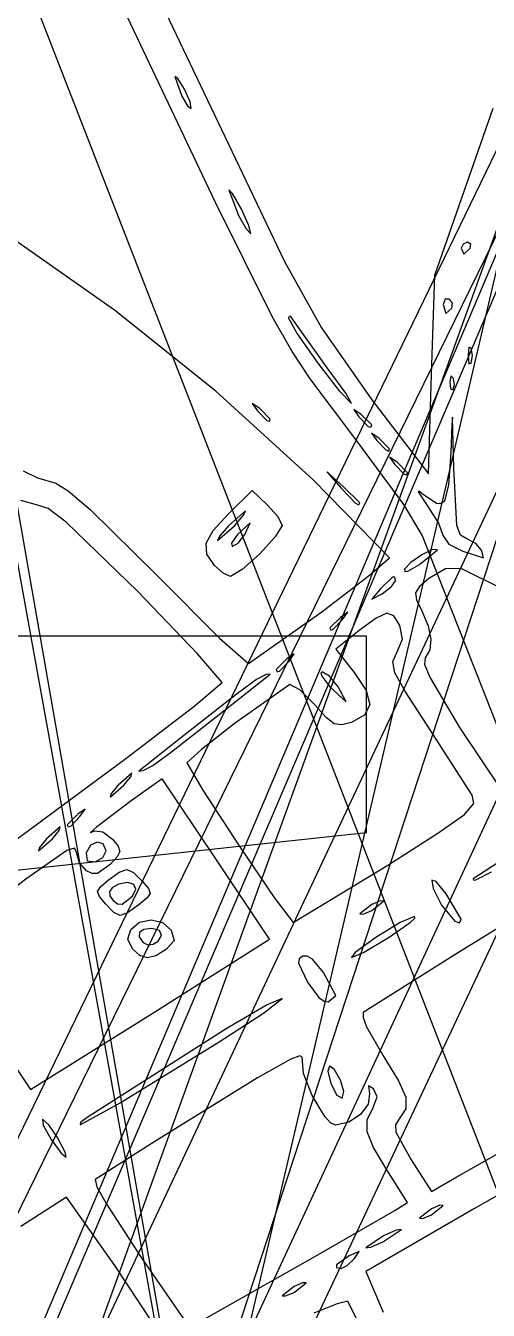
# Model space of a CAD drawing. Extents: x -109 to 333, y -74 to 385.
# Drawn here: x 212.7 to 241.9, y 194.2 to 275.2 of the extents above; entities that cross this region are included whole.
import ezdxf

# ---------------------------------------------------------------- set-up
doc = ezdxf.new("R2010")
doc.units = 0

msp = doc.modelspace()

# ---------------------------------------------------------------- linework, layer by layer
at = {"layer": 'Image'}
for p, q in [((211.791887, 296.522245), (229.055587, 260.315845)), ((207.647886, 291.25081), (302.569, 47.0199)), ((204.60509, 288.243247), (254.066, 5.63387)), ((255.754024, 1.02424), (204.56632, 283.63362)), ((180.923127, -3.08538), (247.52417, 281.583917)), ((248.163038, 279.212831), (120.296, 15.1809)), ((257.762796, 278.460233), (134.404, 15.9768)), ((224.714708, 264.02766), (218.168986, 277.797759)), ((134.83135, 6.73131), (248.62181, 272.909878)), ((222.331881, 271.859376), (222.15122, 271.986309)), ((222.15122, 271.986309), (222.58745, 270.74216)), ((222.7451, 271.182744), (222.331881, 271.859376)), ((222.58745, 270.74216), (222.934934, 270.142033)), ((222.745095, 271.182739), (222.7451, 271.182744)), ((223.107926, 270.382446), (222.745095, 271.182739)), ((222.934934, 270.142033), (223.16744, 269.958189)), ((223.16744, 269.958189), (223.107926, 270.382446)), ((238.535077, 259.457075), (242.215057, 269.993375)), ((245.903901, 269.052852), (132.962, 2.87428)), ((116.35666, 4.294634), (245.52138, 268.326528)), ((139.16277, 3.696502), (260.89478, 266.179938)), ((148.731078, 3.266602), (243.31995, 264.773766)), ((225.775569, 264.59764), (225.539642, 264.832276)), ((225.539642, 264.832276), (226.166123, 263.22317)), ((226.31945, 263.655116), (225.775569, 264.59764)), ((228.310173, 256.797909), (224.714708, 264.02766)), ((226.319448, 263.655106), (226.31945, 263.655116)), ((226.814988, 262.589985), (226.319448, 263.655106)), ((226.166123, 263.22317), (226.644331, 262.364191)), ((226.934692, 262.060576), (226.814988, 262.589985)), ((248.678641, 261.903231), (163.02, 0.396062)), ((218.345674, 257.253066), (211.477659, 262.068831)), ((226.644331, 262.364191), (226.934692, 262.060576)), ((240.315234, 261.416385), (240.198176, 261.150626)), ((240.198176, 261.150626), (240.364094, 260.774328)), ((240.596673, 261.526921), (240.315234, 261.416385)), ((240.364094, 260.774328), (240.76262, 261.150626)), ((240.8098, 261.416385), (240.596673, 261.526921)), ((240.76262, 261.150626), (240.8098, 261.416385)), ((240.76262, 261.150626), (240.76262, 261.150626)), ((262.39978, 260.418127), (141.138, 2.15802)), ((229.055587, 260.315845), (231.386621, 256.122089)), ((238.331567, 253.186525), (238.535077, 259.457075)), ((239.181135, 257.942891), (239.068793, 257.597996)), ((239.451232, 257.94829), (239.181135, 257.942891)), ((239.657709, 257.678465), (239.451232, 257.94829)), ((239.61715, 257.361638), (239.657709, 257.678465)), ((224.729352, 252.133838), (218.345674, 257.253066)), ((229.430094, 256.855822), (229.29668, 256.784329)), ((229.73483, 256.44599), (229.430094, 256.855822)), ((239.068793, 257.597996), (239.222015, 257.036224)), ((239.222015, 257.036224), (239.61715, 257.361638)), ((239.61715, 257.361638), (239.61715, 257.361638)), ((229.536767, 254.636204), (228.310173, 256.797909)), ((229.29668, 256.784329), (229.865436, 255.752057)), ((231.815, 253.5297), (229.73483, 256.44599)), ((231.386621, 256.122089), (234.553267, 251.599375)), ((229.865436, 255.752057), (231.153652, 253.910131)), ((230.668045, 252.910234), (229.536767, 254.636204)), ((240.688906, 254.903494), (240.633146, 254.377269)), ((240.82294, 254.847637), (240.688906, 254.903494)), ((240.901236, 254.377268), (240.82294, 254.847637)), ((240.82294, 254.847637), (240.82294, 254.847637)), ((231.153652, 253.910131), (232.506944, 252.150719)), ((240.633146, 254.377269), (240.688906, 253.851041)), ((240.688906, 253.851041), (240.82294, 253.906898)), ((240.82294, 253.906898), (240.901236, 254.377268)), ((233.500986, 249.166359), (230.668045, 252.910234)), ((231.815, 253.529689), (231.815, 253.5297)), ((232.924738, 252.001576), (231.815, 253.529689)), ((238.128057, 246.915975), (238.331567, 253.186525)), ((239.549955, 253.10592), (239.47457, 252.71529)), ((239.7019, 252.942637), (239.549955, 253.10592)), ((239.774706, 252.527047), (239.7019, 252.942637)), ((239.7019, 252.942637), (239.7019, 252.942637)), ((230.86125, 246.53679), (224.729352, 252.133838)), ((232.506944, 252.150719), (233.27093, 251.365989)), ((233.27093, 251.365989), (232.924738, 252.001576)), ((239.47457, 252.71529), (239.520357, 252.272704)), ((239.520357, 252.272704), (239.67221, 252.221402)), ((239.67221, 252.221402), (239.774706, 252.527047)), ((227.498291, 251.037814), (227.027915, 251.366113)), ((227.027915, 251.366113), (227.35622, 250.895741)), ((234.553267, 251.599375), (238.128057, 246.915975)), ((227.35622, 250.895741), (227.94085, 250.286323)), ((228.1568, 250.379297), (227.498291, 251.037814)), ((228.100836, 250.241188), (228.156799, 250.379297)), ((228.156799, 250.379297), (228.1568, 250.379297)), ((233.895263, 250.661517), (233.424898, 250.989814)), ((233.424898, 250.989814), (233.753192, 250.519444)), ((233.753192, 250.519444), (234.337847, 249.910026)), ((234.5538, 250.003), (233.895263, 250.661517)), ((239.659194, 250.493405), (239.612514, 250.017414)), ((239.743324, 247.286014), (239.659194, 250.493405)), ((227.94085, 250.286323), (228.100836, 250.241188)), ((234.337847, 249.910026), (234.497836, 249.864891)), ((234.497836, 249.864891), (234.553799, 250.003)), ((234.553799, 250.003), (234.5538, 250.003)), ((239.612514, 250.017414), (239.540519, 248.261983)), ((236.573752, 244.987998), (233.500986, 249.166359)), ((235.022803, 249.157088), (234.552437, 249.485384)), ((234.552437, 249.485384), (234.880732, 249.015015)), ((234.880732, 249.015015), (235.465387, 248.405597)), ((235.68134, 248.498571), (235.022803, 249.157088)), ((235.465387, 248.405597), (235.625376, 248.360462)), ((235.625376, 248.360462), (235.681339, 248.498571)), ((235.681339, 248.498571), (235.68134, 248.498571)), ((236.152143, 247.651927), (235.681778, 247.980226)), ((235.681778, 247.980226), (236.010072, 247.509854)), ((239.540519, 248.261983), (239.406126, 246.220165)), ((236.010072, 247.509854), (236.594727, 246.900436)), ((236.81068, 246.99341), (236.152143, 247.651927)), ((239.924821, 243.671606), (239.743324, 247.286014)), ((212.579878, 247.112128), (213.483621, 246.659769)), ((213.483621, 246.659769), (214.634, 246.32603)), ((214.634, 246.32603), (215.412665, 245.851486)), ((235.68076, 241.63046), (230.86125, 246.53679)), ((232.76548, 246.12722), (231.73068, 247.039477)), ((231.73068, 247.039477), (232.642934, 246.004667)), ((236.594727, 246.900436), (236.754716, 246.855301)), ((236.754716, 246.855301), (236.810679, 246.99341)), ((236.810679, 246.99341), (236.81068, 246.99341)), ((215.412665, 245.851486), (216.794984, 244.671847)), ((225.516249, 244.39951), (227.015839, 245.86379)), ((227.015839, 245.86379), (227.962186, 244.974726)), ((232.642934, 246.004667), (233.541357, 245.07517)), ((233.8003, 245.09241), (232.76548, 246.12722)), ((237.534082, 245.834349), (237.485499, 245.788285)), ((237.485499, 245.788285), (238.057838, 244.933878)), ((237.805249, 245.627913), (237.534082, 245.834349)), ((238.635236, 245.049972), (237.805249, 245.627913)), ((239.406126, 246.220165), (239.136613, 245.198442)), ((213.41501, 244.975178), (212.426948, 245.241565)), ((214.147337, 244.73649), (213.41501, 244.975178)), ((215.297384, 243.880057), (214.147337, 244.73649)), ((227.962186, 244.974726), (228.630562, 244.222721)), ((233.541357, 245.07517), (233.73936, 244.974433)), ((233.73936, 244.974433), (233.800294, 245.092407)), ((233.800294, 245.092407), (233.8003, 245.09241)), ((237.729096, 243.051549), (236.573752, 244.987998)), ((238.057838, 244.933878), (238.771338, 243.811619)), ((238.920954, 245.024228), (238.635236, 245.049972)), ((239.136613, 245.198442), (238.920954, 245.024228)), ((219.78315, 239.514298), (215.297384, 243.880057)), ((216.794984, 244.671847), (221.03104, 240.50619)), ((224.552705, 243.357375), (225.516249, 244.39951)), ((226.593797, 244.593146), (225.521887, 243.652404)), ((225.898176, 243.652404), (226.467072, 244.316803)), ((226.467072, 244.316803), (226.593797, 244.593146)), ((228.630562, 244.222721), (228.908561, 243.663186)), ((224.109168, 242.555409), (224.552705, 243.357375)), ((224.826238, 242.711665), (225.898178, 243.652404)), ((225.521887, 243.652404), (224.952977, 242.988007)), ((226.086333, 243.08796), (225.706388, 242.556443)), ((225.898178, 243.652404), (225.898176, 243.652404)), ((226.900431, 243.840553), (226.086333, 243.08796)), ((226.13042, 242.556443), (226.56343, 243.08796)), ((226.56343, 243.08796), (226.900431, 243.840553)), ((226.56343, 243.08796), (226.56343, 243.08796)), ((228.908561, 243.663186), (228.476127, 242.938378)), ((238.771338, 243.811619), (239.068108, 243.012758)), ((240.153907, 243.053076), (239.924821, 243.671606)), ((224.149976, 241.861126), (224.109168, 242.555409)), ((224.952977, 242.988007), (224.826238, 242.711665)), ((225.706388, 242.556443), (225.749332, 242.33537)), ((225.749332, 242.33537), (226.13042, 242.556443)), ((228.476127, 242.938378), (227.484557, 241.860002)), ((332.651688, 1.735468), (237.729096, 243.051549)), ((239.068108, 243.012758), (239.427352, 242.495966)), ((239.427352, 242.495966), (240.291058, 242.051877)), ((240.547262, 242.827454), (240.153907, 243.053076)), ((241.119838, 242.538354), (240.547262, 242.827454)), ((241.476196, 242.110091), (241.119838, 242.538354)), ((224.63947, 241.14204), (224.149976, 241.861126)), ((227.484557, 241.860002), (226.392452, 240.880895)), ((234.423113, 240.529007), (235.68076, 241.63046)), ((237.725866, 241.805786), (237.02558, 241.323124)), ((237.56665, 241.208371), (238.6928, 242.137395)), ((238.394577, 242.145034), (237.725866, 241.805786)), ((238.692796, 242.137393), (238.394577, 242.145034)), ((238.6928, 242.137395), (238.692796, 242.137393)), ((240.291058, 242.051877), (241.596278, 241.621147)), ((241.596278, 241.621147), (241.476193, 242.110094)), ((241.476193, 242.110094), (241.476196, 242.110091)), ((224.639481, 241.142044), (224.63947, 241.14204)), ((225.19568, 240.656039), (224.639481, 241.142044)), ((225.658411, 240.453896), (225.19568, 240.656039)), ((226.392452, 240.880895), (225.658411, 240.453896)), ((237.02558, 241.323124), (236.632636, 240.900523)), ((236.632636, 240.900523), (236.644741, 240.769097)), ((236.644741, 240.769097), (236.823312, 240.782813)), ((236.823312, 240.782813), (237.56665, 241.208371)), ((239.207443, 240.923205), (238.16453, 240.324552)), ((240.18747, 240.953918), (239.207443, 240.923205)), ((242.736225, 239.679937), (240.18747, 240.953918)), ((221.03104, 240.50619), (224.964004, 236.562201)), ((231.401, 238.212), (234.423113, 240.529007)), ((235.858443, 240.401523), (235.082608, 239.648)), ((235.810388, 239.813499), (236.059096, 240.168115)), ((236.014366, 240.399502), (235.858443, 240.401523)), ((236.059096, 240.168115), (236.014366, 240.399502)), ((236.059096, 240.168115), (236.059096, 240.168115)), ((238.16453, 240.324552), (237.563732, 239.815481)), ((223.565926, 235.571803), (219.78315, 239.514298)), ((235.082608, 239.648), (234.563288, 239.009621)), ((234.563288, 239.009621), (235.21243, 239.362216)), ((235.21243, 239.362216), (235.810388, 239.813499)), ((237.563732, 239.815481), (237.314186, 239.427244)), ((237.314186, 239.427244), (237.374969, 238.978345)), ((226.79249, 234.96146), (231.40101, 238.21203)), ((231.40101, 238.21203), (231.401, 238.212)), ((237.374969, 238.978345), (237.705157, 238.287292)), ((237.705157, 238.287292), (238.115979, 237.327209)), ((232.578205, 237.867816), (231.919668, 237.209296)), ((232.135631, 237.116323), (232.720275, 237.72574)), ((233.048571, 238.196113), (232.578205, 237.867816)), ((232.720275, 237.72574), (232.720276, 237.72574)), ((232.720276, 237.72574), (233.048571, 238.196113)), ((234.827599, 237.823565), (233.757083, 237.032186)), ((235.51092, 238.1277), (234.827599, 237.823565)), ((235.958805, 237.963339), (235.51092, 238.1277)), ((236.323013, 237.349231), (235.958805, 237.963339)), ((234.22, 236.691), (111.357, 236.691)), ((231.919668, 237.209296), (231.975635, 237.071188)), ((231.975635, 237.071188), (232.135631, 237.116323)), ((233.757083, 237.032186), (232.287783, 235.868476)), ((234.22, 224.301), (234.22, 236.691)), ((236.493806, 236.5002), (236.323013, 237.349231)), ((238.115979, 237.327209), (238.289787, 236.502497)), ((224.964004, 236.562201), (226.79249, 234.96146)), ((232.287783, 235.868476), (233.449103, 234.402206)), ((236.14208, 235.645221), (236.493806, 236.5002)), ((238.225523, 235.827688), (237.922129, 235.317312)), ((238.289787, 236.502497), (238.225523, 235.827688)), ((225.13086, 233.769848), (223.565926, 235.571803)), ((229.191259, 235.234157), (228.532722, 234.57564)), ((228.748685, 234.482666), (229.333329, 235.092084)), ((229.661625, 235.562456), (229.191259, 235.234157)), ((229.333329, 235.092084), (229.33333, 235.092084)), ((229.33333, 235.092084), (229.661625, 235.562456)), ((235.887678, 235.084125), (236.14208, 235.645221)), ((236.017134, 234.380806), (235.887678, 235.084125)), ((237.922129, 235.317312), (237.892834, 234.906929)), ((225.24031, 231.983248), (228.15659, 234.293378)), ((227.895913, 234.263005), (227.289609, 233.94493)), ((228.15659, 234.293378), (227.895913, 234.263005)), ((228.532722, 234.57564), (228.588689, 234.43753)), ((228.588689, 234.43753), (228.748685, 234.482666)), ((231.43452, 234.433557), (231.349613, 234.359327)), ((231.349613, 234.359327), (231.412955, 234.157214)), ((231.412955, 234.157214), (231.919688, 233.492815)), ((231.89712, 234.157214), (231.43452, 234.433557)), ((232.44953, 233.492815), (231.89712, 234.157214)), ((233.449103, 234.402206), (234.207493, 233.255779)), ((236.67755, 233.180807), (236.017134, 234.380806)), ((237.892834, 234.906929), (238.230989, 234.063348)), ((223.33797, 232.247322), (225.13086, 233.769848)), ((229.400006, 233.635286), (225.883077, 231.16233)), ((227.289609, 233.94493), (226.09448, 233.070788)), ((230.018301, 233.309246), (229.400006, 233.635286)), ((231.919688, 233.492815), (232.934698, 232.552076)), ((232.934698, 232.552076), (232.44953, 233.492815)), ((232.44953, 233.492815), (232.44953, 233.492815)), ((238.230989, 234.063348), (240.085839, 230.921862)), ((226.09448, 233.070788), (222.79437, 230.485198)), ((230.988406, 232.324426), (230.018301, 233.309246)), ((234.207493, 233.255779), (234.43411, 232.374618)), ((238.01603, 231.129671), (236.67755, 233.180807)), ((219.04782, 228.976658), (223.33797, 232.247322)), ((221.9402, 229.397658), (225.24031, 231.983248)), ((231.680125, 231.546142), (230.988406, 232.324426)), ((234.43411, 232.374618), (234.126856, 231.718791)), ((225.883077, 231.16233), (223.819522, 229.542279)), ((232.186186, 231.157557), (231.680125, 231.546142)), ((232.667165, 231.083392), (232.186186, 231.157557)), ((233.283636, 231.248366), (232.667165, 231.083392)), ((234.126856, 231.718791), (233.283636, 231.248366)), ((240.88236, 226.661041), (238.01603, 231.129671)), ((240.085839, 230.921862), (242.790119, 226.914022)), ((222.79437, 230.485198), (219.87809, 228.175068)), ((220.745071, 228.523517), (221.9402, 229.397658)), ((221.9402, 229.397658), (221.9402, 229.397658)), ((223.819522, 229.542279), (222.900886, 228.692036)), ((211.63051, 223.485651), (219.04784, 228.976621)), ((219.04784, 228.976621), (219.04782, 228.976658)), ((220.138767, 228.205442), (220.745071, 228.523517)), ((222.900886, 228.692036), (223.904403, 226.962375)), ((219.430457, 228.035683), (218.561213, 227.28309)), ((218.9375, 227.28309), (219.36326, 227.814609)), ((219.36326, 227.814609), (219.430457, 228.035683)), ((221.34496, 227.69615), (219.38823, 226.29558)), ((219.87809, 228.175068), (220.138767, 228.205442)), ((224.72931, 222.63949), (221.34496, 227.69615)), ((218.068284, 226.5305), (218.9375, 227.28309)), ((218.561213, 227.28309), (218.135467, 226.751573)), ((218.9375, 227.28309), (218.9375, 227.28309)), ((223.904403, 226.962375), (226.147941, 223.520518)), ((219.38823, 226.29558), (217.199091, 224.64728)), ((218.135467, 226.751573), (218.068284, 226.5305)), ((240.40379, 225.438186), (240.983532, 226.126242)), ((240.983532, 226.126242), (240.88236, 226.661041)), ((216.020919, 225.44991), (215.36241, 224.79139)), ((215.578359, 224.698417), (216.162989, 225.307834)), ((216.491295, 225.778207), (216.020919, 225.44991)), ((216.162989, 225.307834), (216.16299, 225.307834)), ((216.16299, 225.307834), (216.491295, 225.778207)), ((238.733166, 224.256188), (240.40379, 225.438186)), ((214.914597, 224.649309), (214.045353, 223.896716)), ((214.42164, 223.896716), (214.84741, 224.428235)), ((214.84741, 224.428235), (214.914597, 224.649309)), ((215.36241, 224.79139), (215.418373, 224.653282)), ((215.418373, 224.653282), (215.578359, 224.698417)), ((217.199091, 224.64728), (216.833801, 224.302555)), ((246.77353, 225.177818), (240.95064, 221.385038)), ((119.407, 211.910903), (234.22, 224.301)), ((213.552424, 223.144126), (214.42164, 223.896716)), ((214.045353, 223.896716), (213.619607, 223.365199)), ((214.42164, 223.896716), (214.42164, 223.896716)), ((217.241136, 223.693818), (216.818205, 223.497517)), ((216.833801, 224.302555), (217.09901, 224.39713)), ((217.09901, 224.39713), (217.596934, 224.340363)), ((217.634331, 223.584478), (217.241136, 223.693818)), ((217.596934, 224.340363), (218.20416, 223.87461)), ((218.20416, 223.87461), (218.575245, 223.430055)), ((235.56169, 222.239561), (238.733166, 224.256188)), ((215.338713, 223.171272), (212.752276, 221.356473)), ((213.619607, 223.365199), (213.552424, 223.144126)), ((215.826768, 223.317959), (215.338713, 223.171272)), ((215.950786, 223.048893), (215.826768, 223.317959)), ((216.125425, 222.397933), (215.950786, 223.048893)), ((216.818205, 223.497517), (216.55568, 223.015837)), ((216.55568, 223.015837), (216.610424, 222.511295)), ((217.604177, 222.715051), (217.807645, 223.149237)), ((217.80765, 223.149238), (217.634331, 223.584478)), ((217.807645, 223.149237), (217.80765, 223.149238)), ((218.683235, 223.107924), (218.515917, 222.772845)), ((218.575245, 223.430055), (218.683235, 223.107924)), ((226.147941, 223.520518), (228.444152, 220.148545)), ((216.579633, 221.881653), (216.125425, 222.397933)), ((216.610424, 222.511295), (217.114959, 222.456546)), ((217.114959, 222.456546), (217.604177, 222.715051)), ((218.061073, 222.28945), (217.267871, 221.710847)), ((218.515917, 222.772845), (218.061073, 222.28945)), ((228.11363, 217.58284), (224.72931, 222.63949)), ((229.605686, 218.628536), (235.561696, 222.239586)), ((235.561696, 222.239586), (235.56169, 222.239561)), ((212.752276, 221.356473), (209.203536, 218.616463)), ((216.938469, 221.710238), (216.579633, 221.881653)), ((217.267871, 221.710847), (216.938469, 221.710238)), ((217.453189, 220.874693), (217.946866, 221.298582)), ((217.946866, 221.298582), (218.628685, 221.803026)), ((218.628685, 221.803026), (219.110346, 221.9635)), ((219.110346, 221.9635), (219.546467, 221.775342)), ((219.546467, 221.775342), (220.091666, 221.233885)), ((220.091666, 221.233885), (220.478804, 220.774773)), ((238.624858, 221.212568), (238.338666, 221.292962)), ((238.338666, 221.292962), (238.43802, 220.764512)), ((239.257331, 220.429161), (238.624858, 221.212568)), ((240.95064, 221.385038), (240.981513, 221.30159)), ((240.981513, 221.30159), (241.129805, 221.315309)), ((241.129805, 221.315309), (242.11269, 221.828268)), ((217.270299, 220.572516), (217.453189, 220.874693)), ((217.382816, 220.257074), (217.270299, 220.572516)), ((218.214294, 220.830288), (218.027869, 220.58534)), ((218.027869, 220.58534), (218.037813, 220.308688)), ((218.59437, 221.035496), (218.214294, 220.830288)), ((219.174746, 221.149456), (218.59437, 221.035496)), ((219.559015, 221.025283), (219.174746, 221.149456)), ((219.47335, 220.28844), (219.680707, 220.719452)), ((219.680707, 220.719452), (219.559015, 221.025283)), ((220.583829, 220.461147), (220.386802, 220.159685)), ((220.478804, 220.774773), (220.583829, 220.461147)), ((238.43802, 220.764512), (238.962183, 219.721385)), ((240.19809, 218.836621), (239.257331, 220.429161)), ((217.77536, 219.793392), (217.382816, 220.257074)), ((218.302114, 219.255237), (217.775359, 219.793397)), ((217.775359, 219.793397), (217.77536, 219.793392)), ((218.037813, 220.308688), (218.246842, 220.008366)), ((218.246842, 220.008366), (218.532635, 219.808084)), ((218.532635, 219.808084), (218.822939, 219.785861)), ((218.822939, 219.785861), (219.473352, 220.288443)), ((219.867779, 219.737065), (219.168224, 219.23192)), ((219.473352, 220.288443), (219.47335, 220.28844)), ((220.386802, 220.159685), (219.867779, 219.737065)), ((228.444152, 220.148545), (229.605686, 218.628536)), ((234.554117, 219.757395), (233.801516, 219.16647)), ((235.085619, 219.986582), (234.554117, 219.757395)), ((234.554117, 219.381097), (235.30669, 219.972022)), ((235.30669, 219.972022), (235.085619, 219.986582)), ((235.30669, 219.972022), (235.30669, 219.972022)), ((238.962183, 219.721385), (239.796006, 218.702681)), ((245.35091, 220.017919), (239.85802, 216.629869)), ((218.706369, 219.069694), (218.302114, 219.255237)), ((219.168224, 219.23192), (218.706369, 219.069694)), ((219.9188, 218.652078), (220.641344, 218.79471)), ((220.641344, 218.79471), (221.363695, 218.621482)), ((233.801516, 219.16647), (234.022591, 219.15191)), ((234.022591, 219.15191), (234.554117, 219.381097)), ((237.248503, 219.005447), (236.343641, 218.618568)), ((236.976032, 218.621399), (237.268199, 218.902285)), ((237.268199, 218.902285), (237.248503, 219.005447)), ((240.085933, 218.600575), (240.198093, 218.836625)), ((240.198093, 218.836625), (240.19809, 218.836621)), ((219.183187, 217.569868), (219.375845, 218.18978)), ((219.375845, 218.18978), (219.9188, 218.652078)), ((219.921621, 217.993404), (219.901269, 217.711891)), ((220.180546, 218.182905), (219.921621, 217.993404)), ((220.661391, 218.252313), (220.180546, 218.182905)), ((221.174322, 218.12249), (220.661391, 218.252313)), ((221.29639, 217.805462), (221.174322, 218.12249)), ((221.363695, 218.621482), (221.906075, 218.1362)), ((221.906075, 218.1362), (222.094127, 217.483238)), ((236.343641, 218.618568), (234.825033, 217.688407)), ((235.664083, 217.698047), (236.976032, 218.621399)), ((239.796006, 218.702681), (240.085933, 218.600575)), ((219.47499, 216.96682), (219.183187, 217.569868)), ((219.901269, 217.711891), (220.136148, 217.366449)), ((220.136148, 217.366449), (220.438741, 217.210639)), ((220.438741, 217.210639), (220.778277, 217.24901)), ((220.6514, 212.83758), (228.11363, 217.58284)), ((220.778277, 217.24901), (221.086809, 217.455854)), ((221.086809, 217.455854), (221.296388, 217.805462)), ((221.296388, 217.805462), (221.29639, 217.805462)), ((222.094127, 217.483238), (221.59295, 216.91324)), ((234.825033, 217.688407), (233.510405, 216.730011)), ((234.045834, 216.736157), (235.664079, 217.698031)), ((235.664079, 217.698031), (235.664083, 217.698047)), ((219.932169, 216.548295), (219.47499, 216.966823)), ((219.47499, 216.966823), (219.47499, 216.96682)), ((220.410641, 216.400536), (219.932169, 216.548295)), ((220.950777, 216.522525), (220.410641, 216.400536)), ((221.59295, 216.91324), (220.950777, 216.522525)), ((229.98182, 216.342), (229.943065, 216.06223)), ((230.21651, 216.503902), (229.98182, 216.342)), ((230.493736, 216.50381), (230.21651, 216.503902)), ((230.815249, 216.321032), (230.493736, 216.50381)), ((233.289308, 216.413039), (234.045834, 216.736157)), ((233.510405, 216.730011), (233.289308, 216.413039)), ((239.85802, 216.629869), (234.02647, 212.943569)), ((229.943065, 216.06223), (230.501893, 214.871512)), ((231.52376, 215.461182), (230.815249, 216.321032)), ((230.501893, 214.871512), (231.228231, 213.90134)), ((232.29527, 214.015322), (231.52376, 215.461182)), ((231.228231, 213.90134), (231.553068, 213.663418)), ((231.809173, 213.631242), (232.295272, 214.015321)), ((232.295272, 214.015321), (232.29527, 214.015322)), ((227.973413, 213.435395), (225.389451, 211.920387)), ((227.742497, 212.907536), (228.90887, 213.824851)), ((228.90887, 213.824851), (227.973413, 213.435395)), ((231.553068, 213.663418), (231.809173, 213.631242)), ((213.052596, 208.092963), (220.651426, 212.837593)), ((220.651426, 212.837593), (220.6514, 212.83758)), ((224.93823, 211.099431), (227.742497, 212.907536)), ((234.02647, 212.943569), (234.01313, 212.641579)), ((234.01313, 212.641579), (234.236065, 212.039817)), ((225.389451, 211.920387), (216.61047, 206.327251)), ((234.236065, 212.039817), (235.24942, 210.248419)), ((210.881346, 211.337513), (213.052596, 208.092963)), ((218.69158, 207.245871), (224.93823, 211.099431)), ((229.45334, 210.001549), (227.361552, 208.818396)), ((230.01889, 210.214766), (229.45334, 210.001549)), ((230.160742, 210.127356), (230.01889, 210.214766)), ((230.252091, 209.102719), (230.160742, 210.127356)), ((235.24942, 210.248419), (236.240145, 208.647349)), ((230.822068, 207.666386), (230.252091, 209.102719)), ((231.88442, 209.57053), (231.788886, 209.256888)), ((231.788886, 209.256888), (231.975237, 208.468961)), ((232.180803, 209.383672), (231.88442, 209.57053)), ((232.597, 208.670101), (232.180803, 209.383672)), ((227.361552, 208.818396), (220.884702, 204.808986)), ((231.975237, 208.468961), (232.348659, 207.731083)), ((232.597, 208.670099), (232.597, 208.670101)), ((232.79979, 207.956109), (232.597, 208.670099)), ((234.659187, 208.137136), (234.356032, 208.319828)), ((234.356032, 208.319828), (234.418762, 207.814246)), ((236.240145, 208.647349), (236.70249, 207.601975)), ((231.590272, 206.387336), (230.822068, 207.666386)), ((232.348659, 207.731083), (232.694056, 207.541659)), ((232.694056, 207.541659), (232.79979, 207.956109)), ((234.418762, 207.814246), (234.330251, 207.157803)), ((234.638303, 206.959146), (234.906587, 207.633468)), ((234.906587, 207.633468), (234.659187, 208.137136)), ((236.70249, 207.601975), (236.697, 206.877791)), ((216.171079, 205.85688), (218.691579, 207.24586)), ((218.691579, 207.24586), (218.69158, 207.245871)), ((234.330251, 207.157803), (233.84282, 206.51585)), ((234.275535, 206.188677), (234.638303, 206.959146)), ((236.697, 206.877791), (236.28422, 206.240289)), ((214.189751, 205.871913), (213.793137, 206.211178)), ((213.793137, 206.211178), (213.840526, 205.837596)), ((213.840526, 205.837596), (214.344627, 204.939408)), ((214.7532, 205.056238), (214.189751, 205.871913)), ((216.199311, 206.004178), (216.171079, 205.85688)), ((216.61047, 206.327251), (216.199311, 206.004178)), ((231.961084, 205.984597), (231.590272, 206.387336)), ((232.276302, 205.834546), (231.961084, 205.984597)), ((233.107744, 206.028169), (232.276302, 205.834546)), ((233.84282, 206.51585), (233.107744, 206.028169)), ((234.267296, 205.417373), (234.275535, 206.188677)), ((236.28422, 206.240289), (236.051844, 205.862015)), ((236.051844, 205.862015), (236.071679, 205.404228)), ((239.92045, 202.590671), (246.21846, 206.162191)), ((215.229134, 204.147121), (214.7532, 205.056245)), ((214.7532, 205.056245), (214.7532, 205.056238)), ((234.659642, 204.434941), (234.267296, 205.417373)), ((236.071679, 205.404228), (237.04176, 203.657699)), ((214.344627, 204.939408), (214.971371, 204.073413)), ((220.884702, 204.808986), (217.110572, 202.419266)), ((235.498629, 203.031086), (234.659642, 204.434941)), ((248.724443, 204.967571), (241.045213, 200.587441)), ((214.971371, 204.073413), (215.284032, 203.814414)), ((215.284032, 203.814414), (215.229134, 204.147121)), ((237.04176, 203.657699), (238.32615, 201.669179)), ((236.819909, 200.965596), (235.498629, 203.031086)), ((238.32615, 201.669179), (239.92045, 202.590671)), ((217.110572, 202.419266), (217.233555, 201.955016)), ((217.233555, 201.955016), (217.806016, 200.894712)), ((215.32133, 201.299301), (212.42559, 199.454511)), ((218.35225, 196.998541), (215.32133, 201.299301)), ((235.96901, 200.43258), (236.819909, 200.965596)), ((217.806016, 200.894712), (219.929402, 197.616326)), ((231.167, 197.6611), (235.96901, 200.43258)), ((241.045213, 200.587441), (234.177823, 196.617851)), ((238.316359, 200.56623), (237.563758, 199.975308)), ((237.784833, 199.960748), (238.316359, 200.189935)), ((238.847885, 200.795419), (238.316359, 200.56623)), ((238.316359, 200.189935), (239.06896, 200.78086)), ((239.06896, 200.78086), (238.847885, 200.795419)), ((239.06896, 200.78086), (239.06896, 200.78086)), ((237.563758, 199.975308), (237.784833, 199.960748)), ((235.30581, 198.873037), (234.17692, 198.10112)), ((235.30581, 198.496742), (236.4347, 199.268662)), ((236.103089, 199.230057), (235.30581, 198.873037)), ((236.4347, 199.268661), (236.103089, 199.230057)), ((236.4347, 199.268662), (236.4347, 199.268661)), ((233.770793, 197.883198), (233.142172, 197.604367)), ((233.4724, 197.429457), (233.770793, 197.883198)), ((234.17692, 198.10112), (234.508531, 198.139721)), ((234.508531, 198.139721), (235.30581, 198.496742)), ((221.37617, 192.399031), (218.35225, 196.998541)), ((219.929402, 197.616326), (223.069662, 193.088996)), ((225.142692, 194.255816), (231.166832, 197.661096)), ((231.166832, 197.661096), (231.167, 197.6611)), ((233.142172, 197.604367), (232.340044, 197.028923)), ((232.340044, 197.028923), (232.340799, 196.862945)), ((232.625734, 196.803407), (233.01065, 196.987309)), ((233.01065, 196.987309), (233.4724, 197.429457)), ((233.4724, 197.429457), (233.4724, 197.429457)), ((232.340799, 196.862945), (232.625734, 196.803407)), ((234.177823, 196.617851), (235.275103, 194.051451)), ((229.661192, 195.67411), (228.908619, 195.083185)), ((229.12969, 195.068626), (229.661192, 195.297815)), ((230.192718, 195.903297), (229.661192, 195.67411)), ((229.661192, 195.297815), (230.413793, 195.888737)), ((230.413793, 195.888737), (230.192718, 195.903297)), ((230.413793, 195.888737), (230.413793, 195.888737)), ((228.908619, 195.083185), (229.12969, 195.068626)), ((232.376611, 194.579035), (230.907141, 193.982213)), ((233.044482, 194.735457), (232.376611, 194.579035)), ((234.168292, 192.495517), (233.044482, 194.735457)), ((223.069662, 193.088996), (225.142692, 194.255816))]:
    msp.add_line(p, q, dxfattribs=at)

doc.saveas('drawing.dxf')
